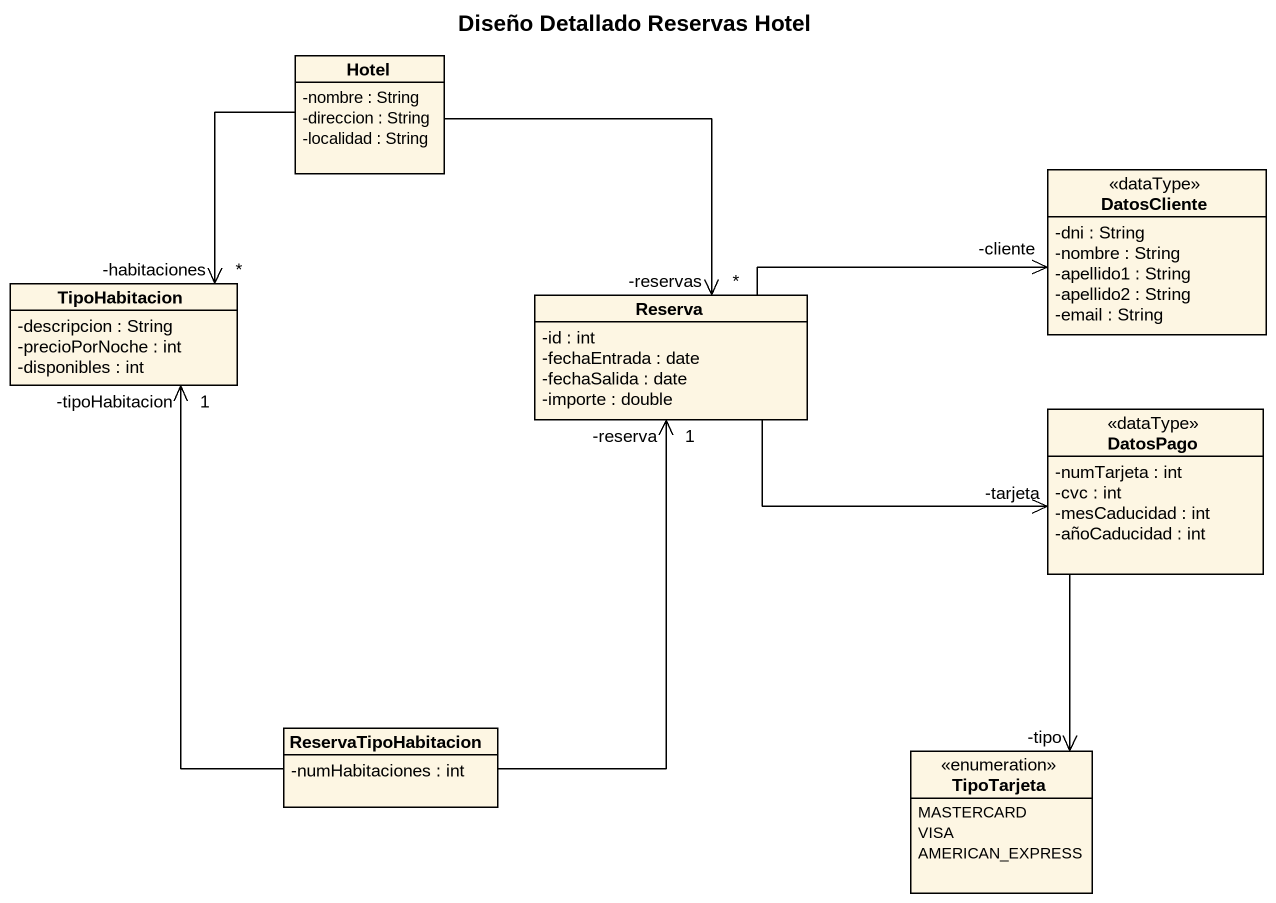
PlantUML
@startuml
title Diseño Detallado Reservas Hotel
hide circle
hide empty members
skinparam classAttributeIconSize 0
class Hotel {
  -nombre : String
  -direccion : String
  -localidad : String
}
class DatosCliente <<dataType>> {
  -dni : String
  -nombre : String
  -apellido1 : String
  -apellido2 : String
  -email : String
}
class TipoHabitacion {
  -descripcion : String
  -precioPorNoche : int
  -disponibles : int
}
class Reserva {
  -id : int
  -fechaEntrada : date
  -fechaSalida : date
  -importe : double
}
class DatosPago <<dataType>> {
  -numTarjeta : int
  -cvc : int
  -mesCaducidad : int
  -añoCaducidad : int
}
class ReservaTipoHabitacion {
  -numHabitaciones : int
}
enum TipoTarjeta {
  MASTERCARD
  VISA
  AMERICAN_EXPRESS
}
Hotel --> "-habitaciones\n*" TipoHabitacion
Hotel --> "-reservas\n*" Reserva
Reserva -right-> "-cliente" DatosCliente
Reserva -right-> "-tarjeta" DatosPago
ReservaTipoHabitacion -up-> "-tipoHabitacion\n1" TipoHabitacion
ReservaTipoHabitacion -up-> "-reserva\n1" Reserva
TipoTarjeta "-tipo" <-up- DatosPago
@enduml
